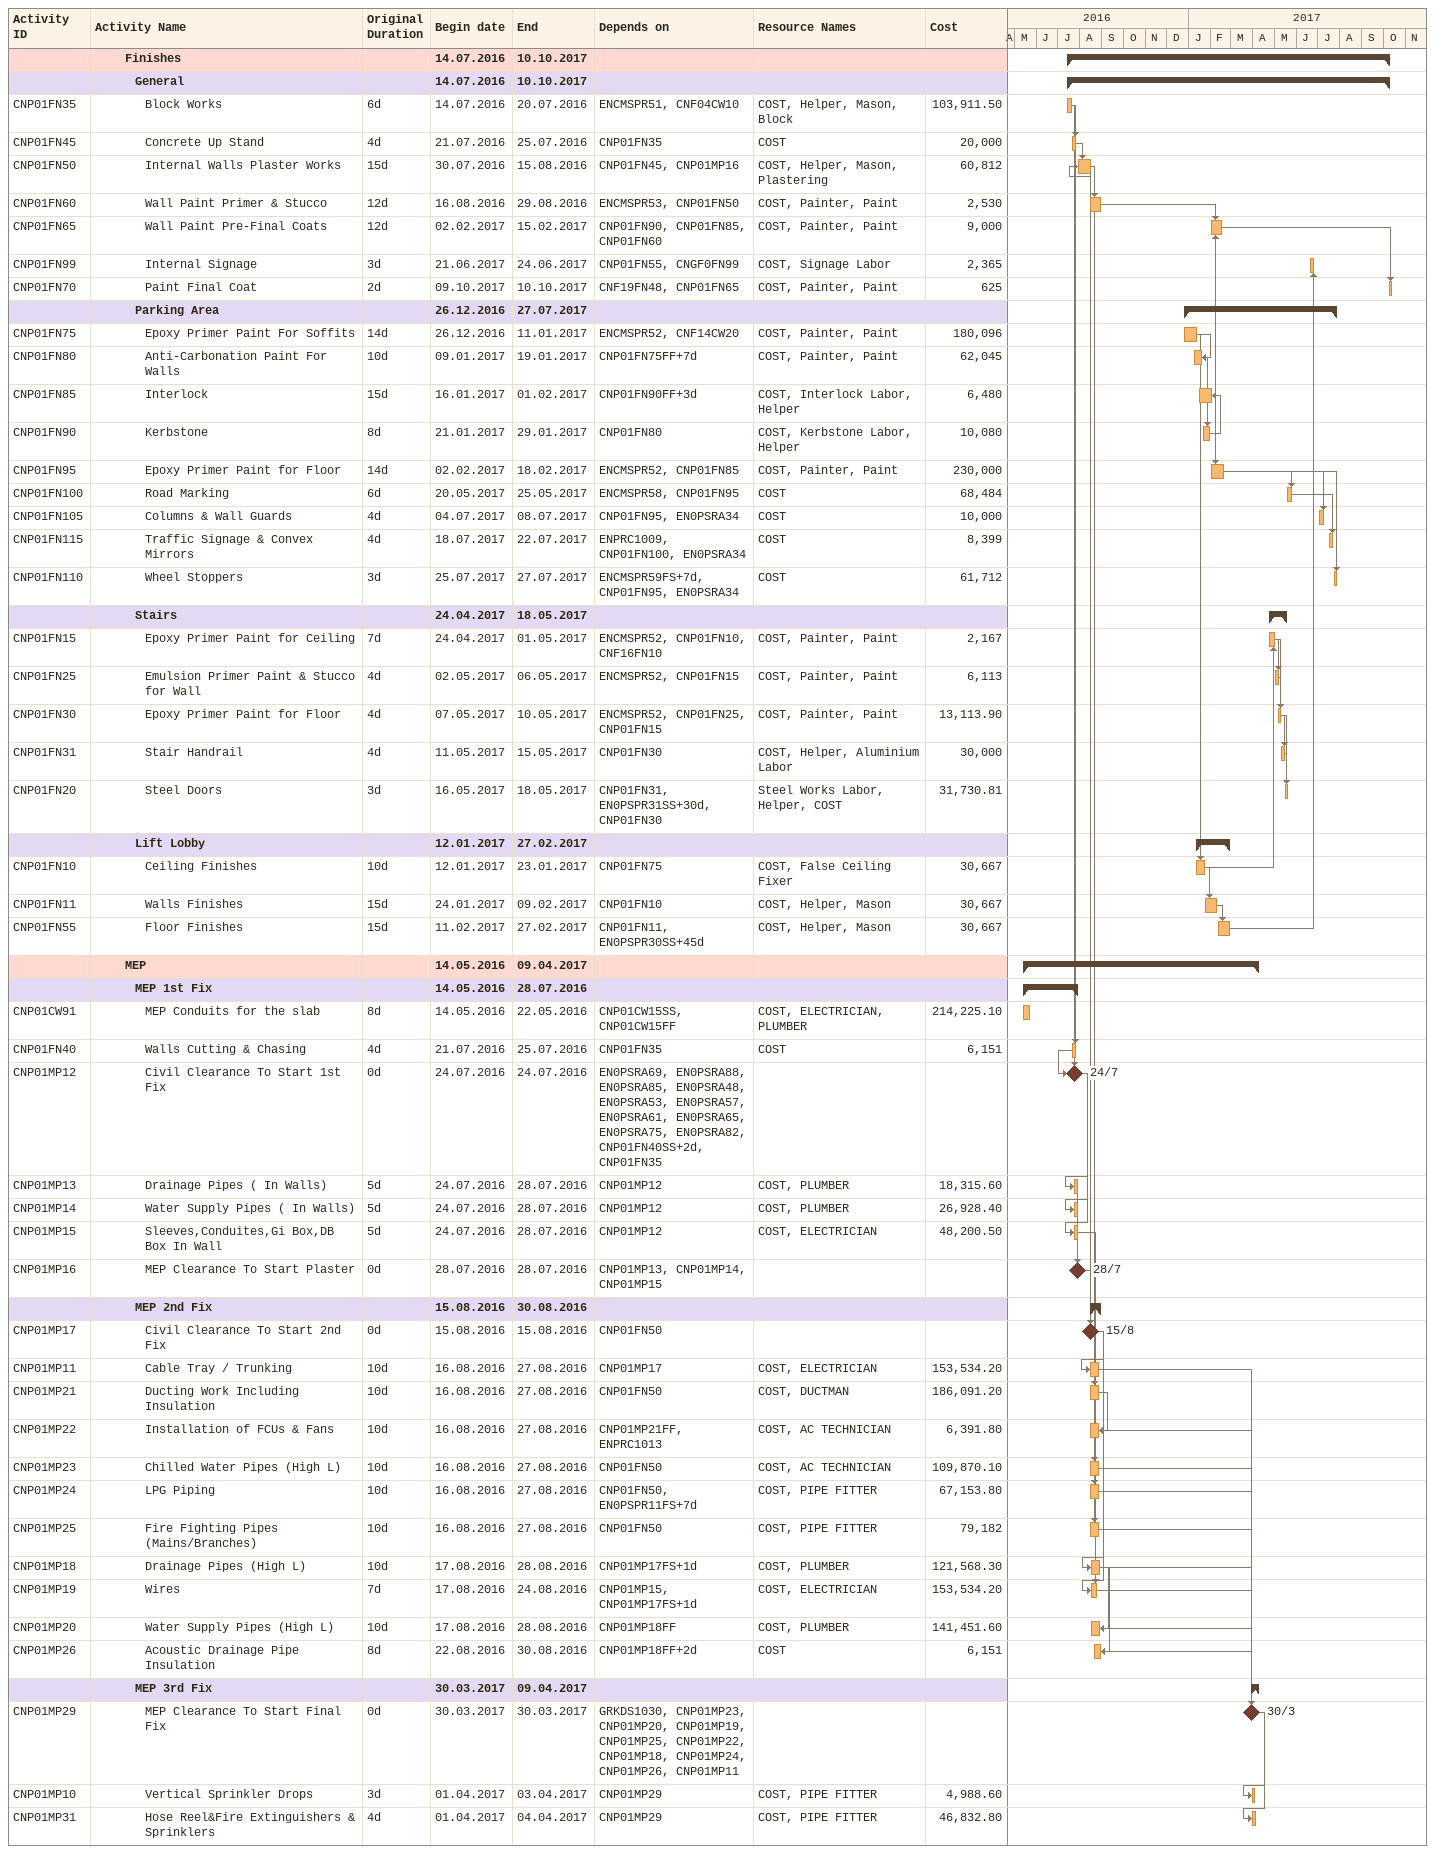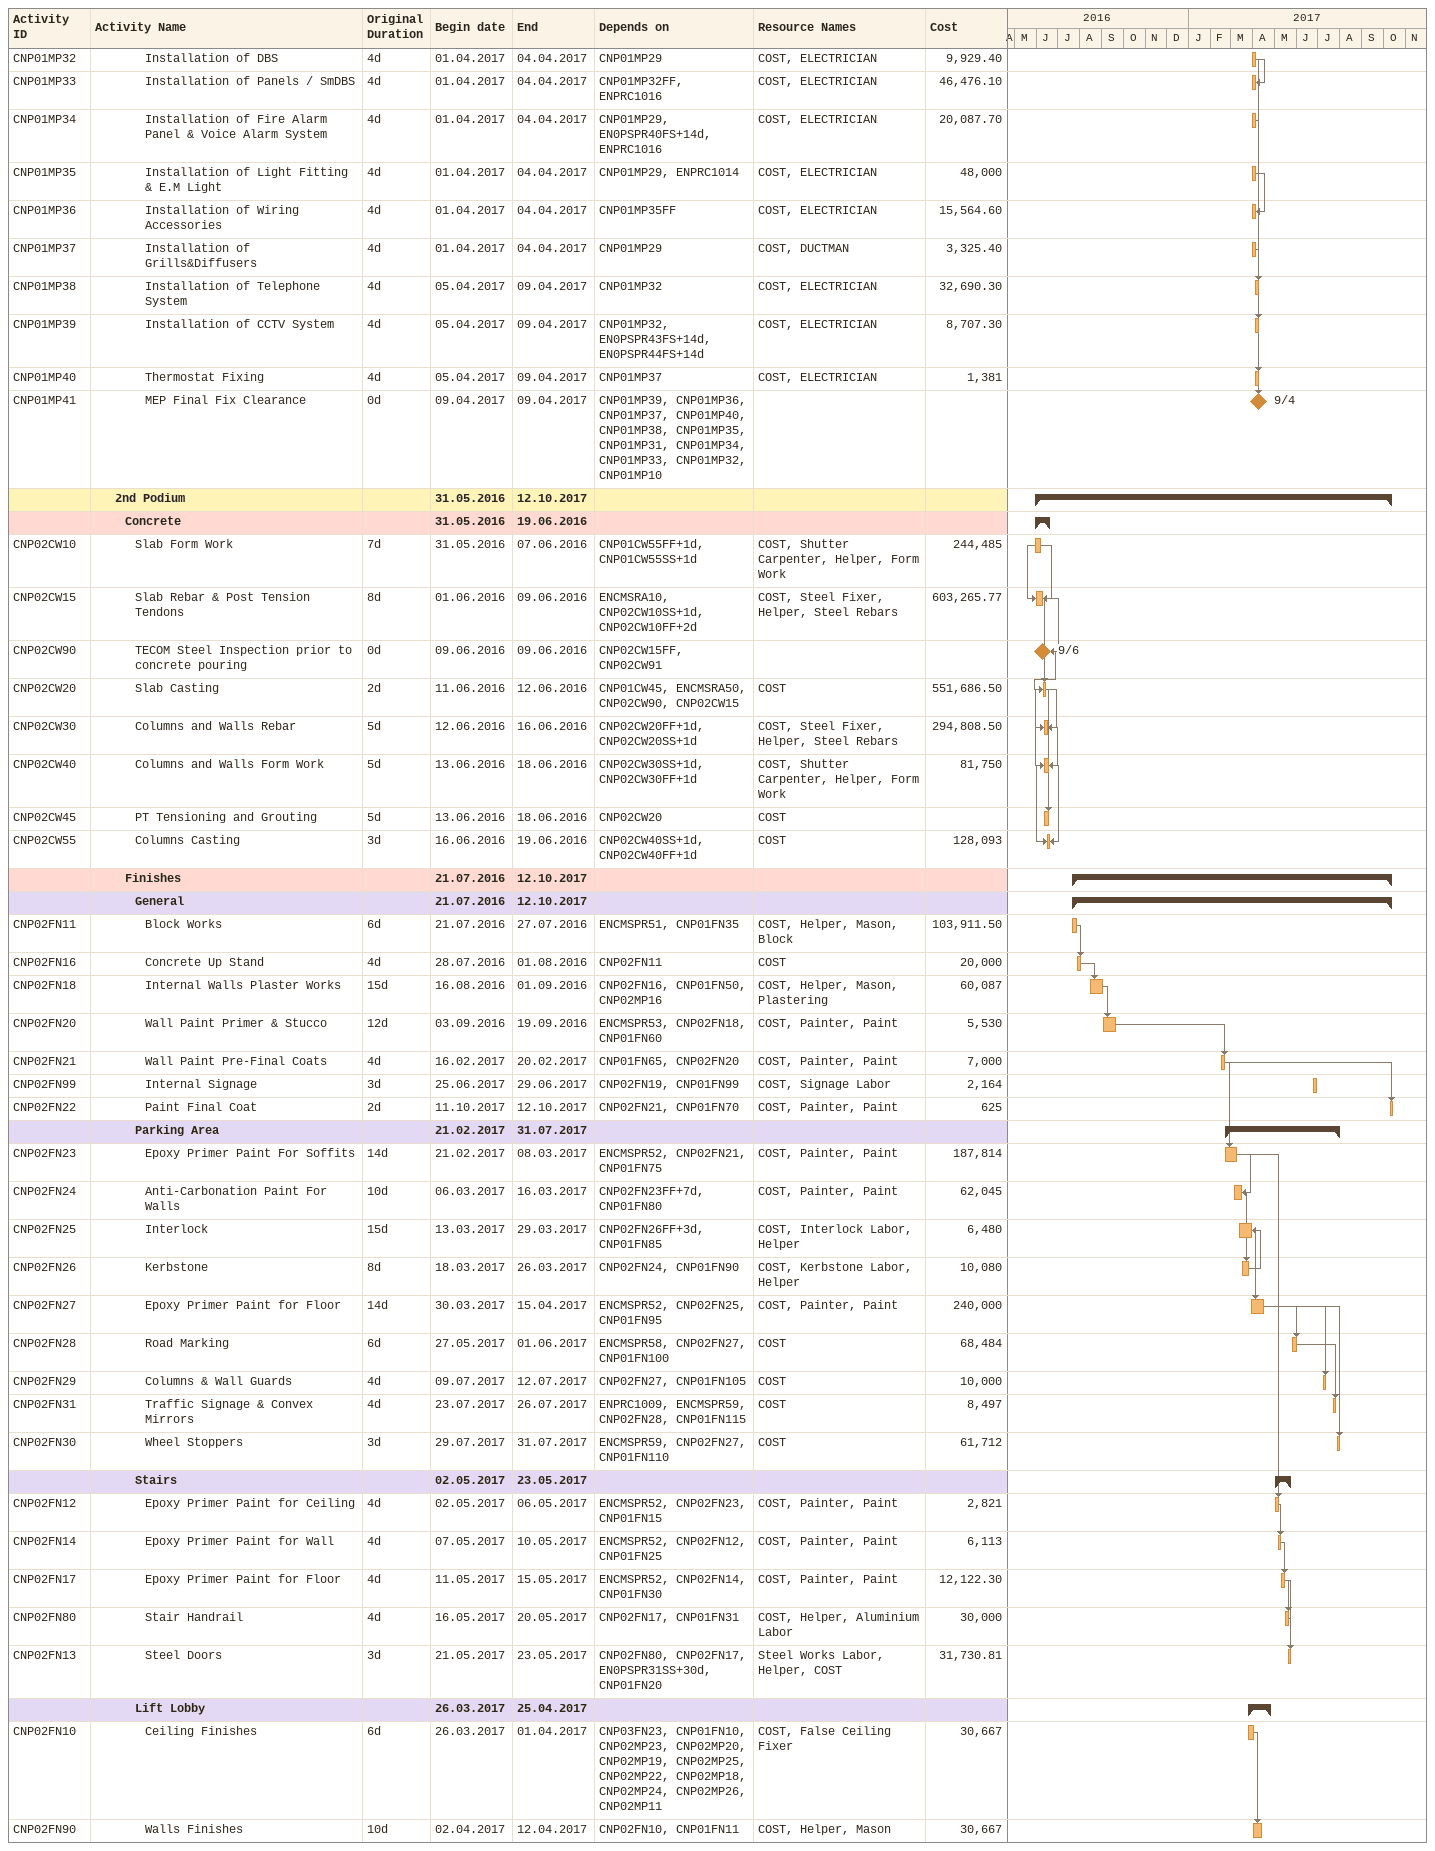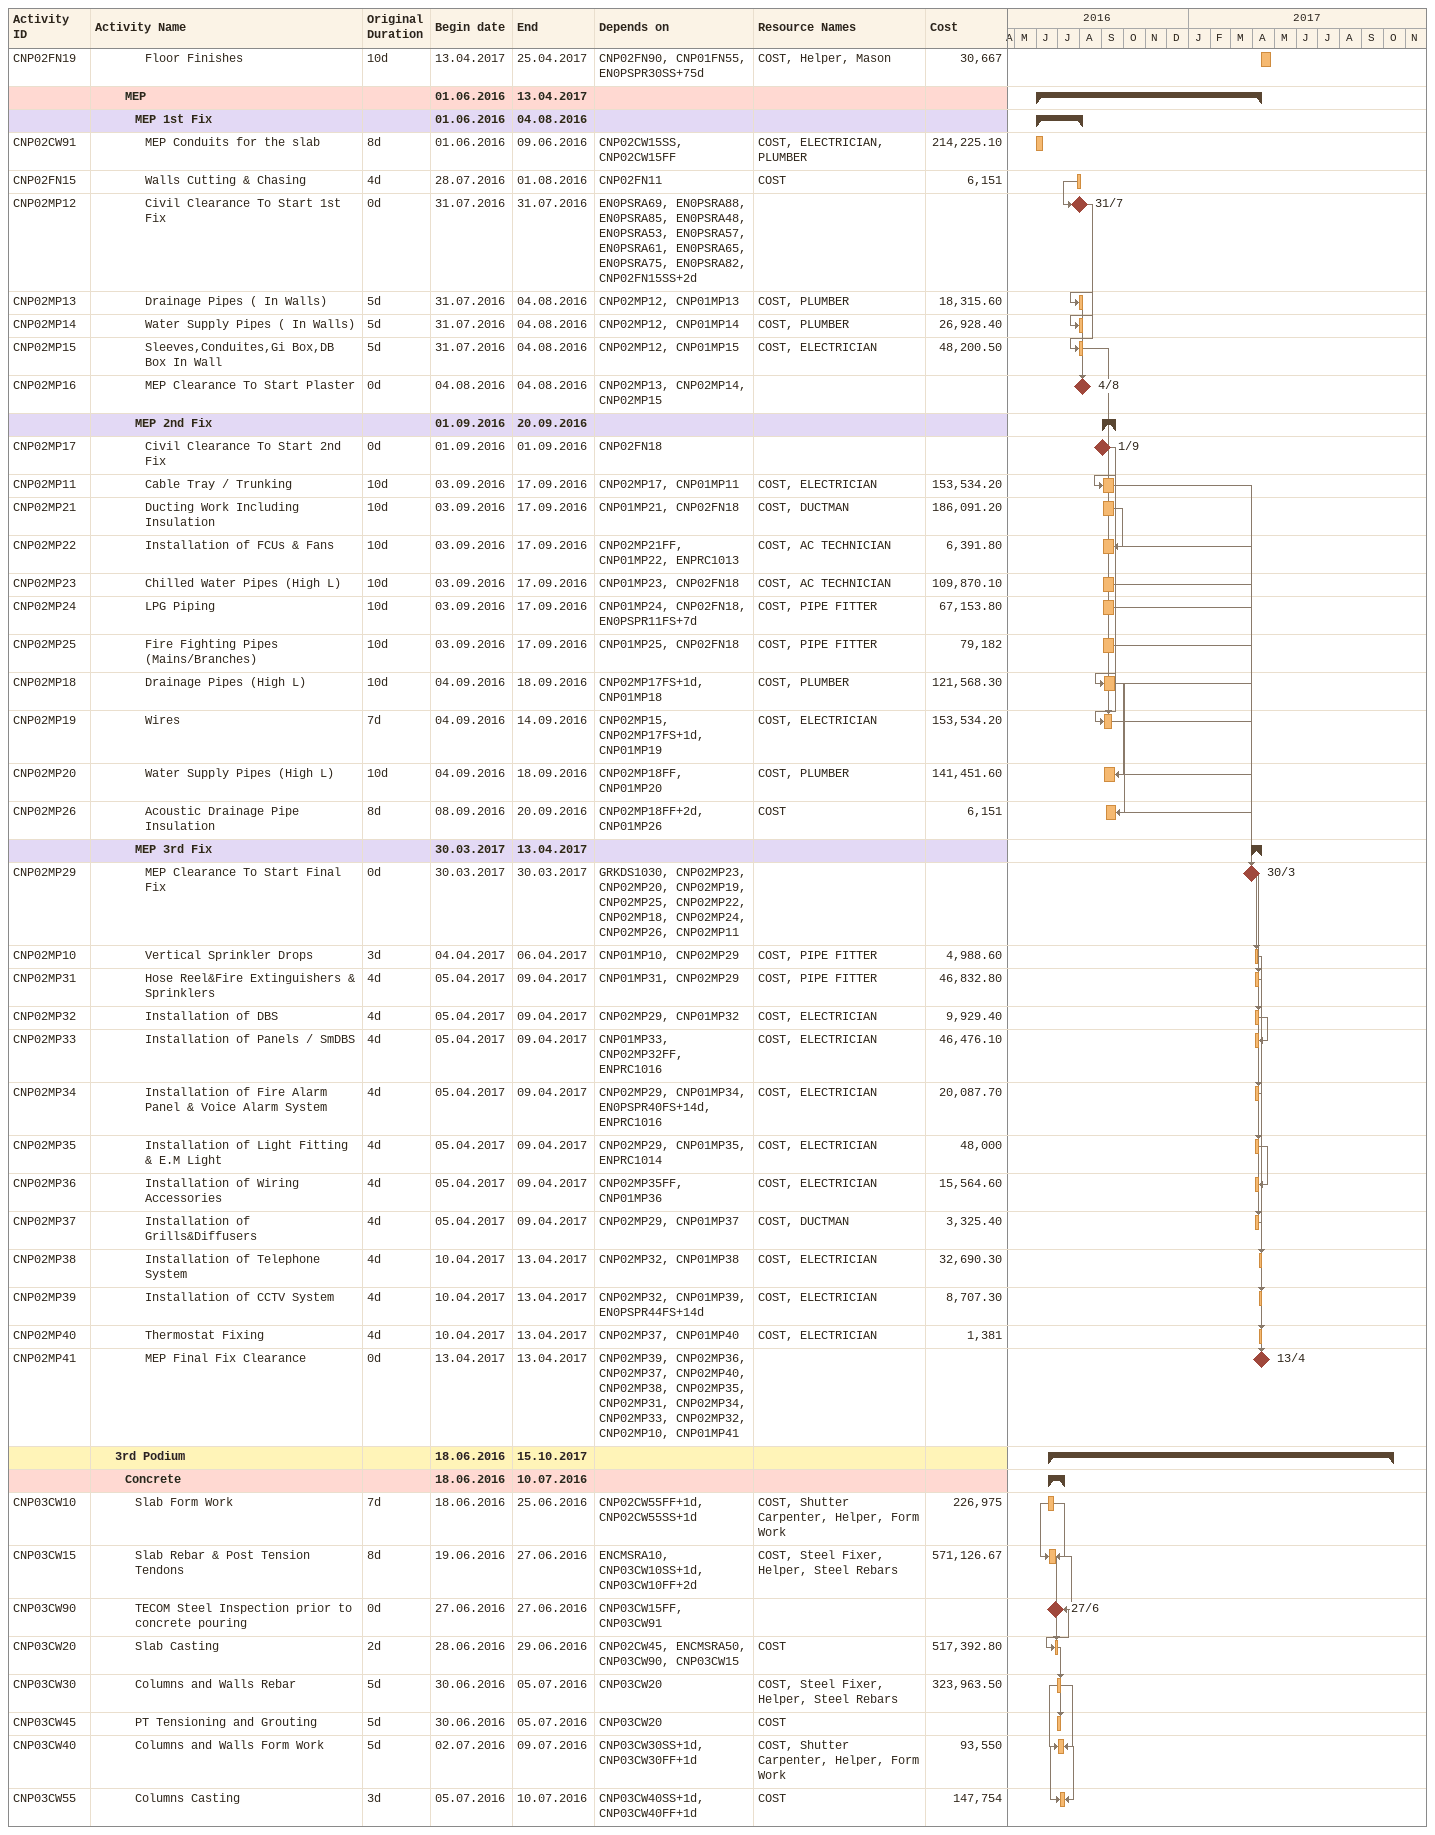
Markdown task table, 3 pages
| ID | Level | Task | Original duration | Start | Finish | Predecessors | Resources | Cost |
|---|---|---|---|---|---|---|---|---|
|  | 4 | **Finishes** |  | 2016-07-14 | 2017-10-10 |  |  |  |
|  | 5 | **General** |  | 2016-07-14 | 2017-10-10 |  |  |  |
| CNP01FN35 | 6 | Block Works | 6d | 2016-07-14 | 2016-07-20 | ENCMSPR51, CNF04CW10 | COST, Helper, Mason, Block | 103911.50 |
| CNP01FN45 | 6 | Concrete Up Stand | 4d | 2016-07-21 | 2016-07-25 | CNP01FN35 | COST | 20000 |
| CNP01FN50 | 6 | Internal Walls Plaster Works | 15d | 2016-07-30 | 2016-08-15 | CNP01FN45, CNP01MP16 | COST, Helper, Mason, Plastering | 60812 |
| CNP01FN60 | 6 | Wall Paint Primer & Stucco | 12d | 2016-08-16 | 2016-08-29 | ENCMSPR53, CNP01FN50 | COST, Painter, Paint | 2530 |
| CNP01FN65 | 6 | Wall Paint Pre-Final Coats | 12d | 2017-02-02 | 2017-02-15 | CNP01FN90, CNP01FN85, CNP01FN60 | COST, Painter, Paint | 9000 |
| CNP01FN99 | 6 | Internal Signage | 3d | 2017-06-21 | 2017-06-24 | CNP01FN55, CNGF0FN99 | COST, Signage Labor | 2365 |
| CNP01FN70 | 6 | Paint Final Coat | 2d | 2017-10-09 | 2017-10-10 | CNF19FN48, CNP01FN65 | COST, Painter, Paint | 625 |
|  | 5 | **Parking Area** |  | 2016-12-26 | 2017-07-27 |  |  |  |
| CNP01FN75 | 6 | Epoxy Primer Paint For Soffits | 14d | 2016-12-26 | 2017-01-11 | ENCMSPR52, CNF14CW20 | COST, Painter, Paint | 180096 |
| CNP01FN80 | 6 | Anti-Carbonation Paint For Walls | 10d | 2017-01-09 | 2017-01-19 | CNP01FN75FF+7d | COST, Painter, Paint | 62045 |
| CNP01FN85 | 6 | Interlock | 15d | 2017-01-16 | 2017-02-01 | CNP01FN90FF+3d | COST, Interlock Labor, Helper | 6480 |
| CNP01FN90 | 6 | Kerbstone | 8d | 2017-01-21 | 2017-01-29 | CNP01FN80 | COST, Kerbstone Labor, Helper | 10080 |
| CNP01FN95 | 6 | Epoxy Primer Paint for Floor | 14d | 2017-02-02 | 2017-02-18 | ENCMSPR52, CNP01FN85 | COST, Painter, Paint | 230000 |
| CNP01FN100 | 6 | Road Marking | 6d | 2017-05-20 | 2017-05-25 | ENCMSPR58, CNP01FN95 | COST | 68484 |
| CNP01FN105 | 6 | Columns & Wall Guards | 4d | 2017-07-04 | 2017-07-08 | CNP01FN95, EN0PSRA34 | COST | 10000 |
| CNP01FN115 | 6 | Traffic Signage & Convex Mirrors | 4d | 2017-07-18 | 2017-07-22 | ENPRC1009, CNP01FN100, EN0PSRA34 | COST | 8399 |
| CNP01FN110 | 6 | Wheel Stoppers | 3d | 2017-07-25 | 2017-07-27 | ENCMSPR59FS+7d, CNP01FN95, EN0PSRA34 | COST | 61712 |
|  | 5 | **Stairs** |  | 2017-04-24 | 2017-05-18 |  |  |  |
| CNP01FN15 | 6 | Epoxy Primer Paint for Ceiling | 7d | 2017-04-24 | 2017-05-01 | ENCMSPR52, CNP01FN10, CNF16FN10 | COST, Painter, Paint | 2167 |
| CNP01FN25 | 6 | Emulsion Primer Paint & Stucco for Wall | 4d | 2017-05-02 | 2017-05-06 | ENCMSPR52, CNP01FN15 | COST, Painter, Paint | 6113 |
| CNP01FN30 | 6 | Epoxy Primer Paint for Floor | 4d | 2017-05-07 | 2017-05-10 | ENCMSPR52, CNP01FN25, CNP01FN15 | COST, Painter, Paint | 13113.90 |
| CNP01FN31 | 6 | Stair Handrail | 4d | 2017-05-11 | 2017-05-15 | CNP01FN30 | COST, Helper, Aluminium Labor | 30000 |
| CNP01FN20 | 6 | Steel Doors | 3d | 2017-05-16 | 2017-05-18 | CNP01FN31, EN0PSPR31SS+30d, CNP01FN30 | Steel Works Labor, Helper, COST | 31730.81 |
|  | 5 | **Lift Lobby** |  | 2017-01-12 | 2017-02-27 |  |  |  |
| CNP01FN10 | 6 | Ceiling Finishes | 10d | 2017-01-12 | 2017-01-23 | CNP01FN75 | COST, False Ceiling Fixer | 30667 |
| CNP01FN11 | 6 | Walls Finishes | 15d | 2017-01-24 | 2017-02-09 | CNP01FN10 | COST, Helper, Mason | 30667 |
| CNP01FN55 | 6 | Floor Finishes | 15d | 2017-02-11 | 2017-02-27 | CNP01FN11, EN0PSPR30SS+45d | COST, Helper, Mason | 30667 |
|  | 4 | **MEP** |  | 2016-05-14 | 2017-04-09 |  |  |  |
|  | 5 | **MEP 1st Fix** |  | 2016-05-14 | 2016-07-28 |  |  |  |
| CNP01CW91 | 6 | MEP Conduits for the slab | 8d | 2016-05-14 | 2016-05-22 | CNP01CW15SS, CNP01CW15FF | COST, ELECTRICIAN, PLUMBER | 214225.10 |
| CNP01FN40 | 6 | Walls Cutting & Chasing | 4d | 2016-07-21 | 2016-07-25 | CNP01FN35 | COST | 6151 |
| CNP01MP12 | 6 | Civil Clearance To Start 1st Fix | 0d | 2016-07-24 | 2016-07-24 | EN0PSRA69, EN0PSRA88, EN0PSRA85, EN0PSRA48, EN0PSRA53, EN0PSRA57, EN0PSRA61, EN0PSRA65, EN0PSRA75, EN0PSRA82, CNP01FN40SS+2d, CNP01FN35 |  |  |
| CNP01MP13 | 6 | Drainage Pipes ( In Walls) | 5d | 2016-07-24 | 2016-07-28 | CNP01MP12 | COST, PLUMBER | 18315.60 |
| CNP01MP14 | 6 | Water Supply Pipes ( In Walls) | 5d | 2016-07-24 | 2016-07-28 | CNP01MP12 | COST, PLUMBER | 26928.40 |
| CNP01MP15 | 6 | Sleeves,Conduites,Gi Box,DB Box In Wall | 5d | 2016-07-24 | 2016-07-28 | CNP01MP12 | COST, ELECTRICIAN | 48200.50 |
| CNP01MP16 | 6 | MEP Clearance To Start Plaster | 0d | 2016-07-28 | 2016-07-28 | CNP01MP13, CNP01MP14, CNP01MP15 |  |  |
|  | 5 | **MEP 2nd Fix** |  | 2016-08-15 | 2016-08-30 |  |  |  |
| CNP01MP17 | 6 | Civil Clearance To Start 2nd Fix | 0d | 2016-08-15 | 2016-08-15 | CNP01FN50 |  |  |
| CNP01MP11 | 6 | Cable Tray / Trunking | 10d | 2016-08-16 | 2016-08-27 | CNP01MP17 | COST, ELECTRICIAN | 153534.20 |
| CNP01MP21 | 6 | Ducting Work Including Insulation | 10d | 2016-08-16 | 2016-08-27 | CNP01FN50 | COST, DUCTMAN | 186091.20 |
| CNP01MP22 | 6 | Installation of FCUs & Fans | 10d | 2016-08-16 | 2016-08-27 | CNP01MP21FF, ENPRC1013 | COST, AC TECHNICIAN | 6391.80 |
| CNP01MP23 | 6 | Chilled Water Pipes (High L) | 10d | 2016-08-16 | 2016-08-27 | CNP01FN50 | COST, AC TECHNICIAN | 109870.10 |
| CNP01MP24 | 6 | LPG Piping | 10d | 2016-08-16 | 2016-08-27 | CNP01FN50, EN0PSPR11FS+7d | COST, PIPE FITTER | 67153.80 |
| CNP01MP25 | 6 | Fire Fighting Pipes (Mains/Branches) | 10d | 2016-08-16 | 2016-08-27 | CNP01FN50 | COST, PIPE FITTER | 79182 |
| CNP01MP18 | 6 | Drainage Pipes (High L) | 10d | 2016-08-17 | 2016-08-28 | CNP01MP17FS+1d | COST, PLUMBER | 121568.30 |
| CNP01MP19 | 6 | Wires | 7d | 2016-08-17 | 2016-08-24 | CNP01MP15, CNP01MP17FS+1d | COST, ELECTRICIAN | 153534.20 |
| CNP01MP20 | 6 | Water Supply Pipes (High L) | 10d | 2016-08-17 | 2016-08-28 | CNP01MP18FF | COST, PLUMBER | 141451.60 |
| CNP01MP26 | 6 | Acoustic Drainage Pipe Insulation | 8d | 2016-08-22 | 2016-08-30 | CNP01MP18FF+2d | COST | 6151 |
|  | 5 | **MEP 3rd Fix** |  | 2017-03-30 | 2017-04-09 |  |  |  |
| CNP01MP29 | 6 | MEP Clearance To Start Final Fix | 0d | 2017-03-30 | 2017-03-30 | GRKDS1030, CNP01MP23, CNP01MP20, CNP01MP19, CNP01MP25, CNP01MP22, CNP01MP18, CNP01MP24, CNP01MP26, CNP01MP11 |  |  |
| CNP01MP10 | 6 | Vertical Sprinkler Drops | 3d | 2017-04-01 | 2017-04-03 | CNP01MP29 | COST, PIPE FITTER | 4988.60 |
| CNP01MP31 | 6 | Hose Reel&Fire Extinguishers & Sprinklers | 4d | 2017-04-01 | 2017-04-04 | CNP01MP29 | COST, PIPE FITTER | 46832.80 |
| CNP01MP32 | 6 | Installation of DBS | 4d | 2017-04-01 | 2017-04-04 | CNP01MP29 | COST, ELECTRICIAN | 9929.40 |
| CNP01MP33 | 6 | Installation of Panels / SmDBS | 4d | 2017-04-01 | 2017-04-04 | CNP01MP32FF, ENPRC1016 | COST, ELECTRICIAN | 46476.10 |
| CNP01MP34 | 6 | Installation of Fire Alarm Panel & Voice Alarm System | 4d | 2017-04-01 | 2017-04-04 | CNP01MP29, EN0PSPR40FS+14d, ENPRC1016 | COST, ELECTRICIAN | 20087.70 |
| CNP01MP35 | 6 | Installation of Light Fitting & E.M Light | 4d | 2017-04-01 | 2017-04-04 | CNP01MP29, ENPRC1014 | COST, ELECTRICIAN | 48000 |
| CNP01MP36 | 6 | Installation of Wiring Accessories | 4d | 2017-04-01 | 2017-04-04 | CNP01MP35FF | COST, ELECTRICIAN | 15564.60 |
| CNP01MP37 | 6 | Installation of Grills&Diffusers | 4d | 2017-04-01 | 2017-04-04 | CNP01MP29 | COST, DUCTMAN | 3325.40 |
| CNP01MP38 | 6 | Installation of Telephone System | 4d | 2017-04-05 | 2017-04-09 | CNP01MP32 | COST, ELECTRICIAN | 32690.30 |
| CNP01MP39 | 6 | Installation of CCTV System | 4d | 2017-04-05 | 2017-04-09 | CNP01MP32, EN0PSPR43FS+14d, EN0PSPR44FS+14d | COST, ELECTRICIAN | 8707.30 |
| CNP01MP40 | 6 | Thermostat Fixing | 4d | 2017-04-05 | 2017-04-09 | CNP01MP37 | COST, ELECTRICIAN | 1381 |
| CNP01MP41 | 6 | MEP Final Fix Clearance | 0d | 2017-04-09 | 2017-04-09 | CNP01MP39, CNP01MP36, CNP01MP37, CNP01MP40, CNP01MP38, CNP01MP35, CNP01MP31, CNP01MP34, CNP01MP33, CNP01MP32, CNP01MP10 |  |  |
|  | 3 | **2nd Podium** |  | 2016-05-31 | 2017-10-12 |  |  |  |
|  | 4 | **Concrete** |  | 2016-05-31 | 2016-06-19 |  |  |  |
| CNP02CW10 | 5 | Slab Form Work | 7d | 2016-05-31 | 2016-06-07 | CNP01CW55FF+1d, CNP01CW55SS+1d | COST, Shutter Carpenter, Helper, Form Work | 244485 |
| CNP02CW15 | 5 | Slab Rebar & Post Tension Tendons | 8d | 2016-06-01 | 2016-06-09 | ENCMSRA10, CNP02CW10SS+1d, CNP02CW10FF+2d | COST, Steel Fixer, Helper, Steel Rebars | 603265.77 |
| CNP02CW90 | 5 | TECOM Steel Inspection prior to concrete pouring | 0d | 2016-06-09 | 2016-06-09 | CNP02CW15FF, CNP02CW91 |  |  |
| CNP02CW20 | 5 | Slab Casting | 2d | 2016-06-11 | 2016-06-12 | CNP01CW45, ENCMSRA50, CNP02CW90, CNP02CW15 | COST | 551686.50 |
| CNP02CW30 | 5 | Columns and Walls Rebar | 5d | 2016-06-12 | 2016-06-16 | CNP02CW20FF+1d, CNP02CW20SS+1d | COST, Steel Fixer, Helper, Steel Rebars | 294808.50 |
| CNP02CW40 | 5 | Columns and Walls Form Work | 5d | 2016-06-13 | 2016-06-18 | CNP02CW30SS+1d, CNP02CW30FF+1d | COST, Shutter Carpenter, Helper, Form Work | 81750 |
| CNP02CW45 | 5 | PT Tensioning and Grouting | 5d | 2016-06-13 | 2016-06-18 | CNP02CW20 | COST |  |
| CNP02CW55 | 5 | Columns Casting | 3d | 2016-06-16 | 2016-06-19 | CNP02CW40SS+1d, CNP02CW40FF+1d | COST | 128093 |
|  | 4 | **Finishes** |  | 2016-07-21 | 2017-10-12 |  |  |  |
|  | 5 | **General** |  | 2016-07-21 | 2017-10-12 |  |  |  |
| CNP02FN11 | 6 | Block Works | 6d | 2016-07-21 | 2016-07-27 | ENCMSPR51, CNP01FN35 | COST, Helper, Mason, Block | 103911.50 |
| CNP02FN16 | 6 | Concrete Up Stand | 4d | 2016-07-28 | 2016-08-01 | CNP02FN11 | COST | 20000 |
| CNP02FN18 | 6 | Internal Walls Plaster Works | 15d | 2016-08-16 | 2016-09-01 | CNP02FN16, CNP01FN50, CNP02MP16 | COST, Helper, Mason, Plastering | 60087 |
| CNP02FN20 | 6 | Wall Paint Primer & Stucco | 12d | 2016-09-03 | 2016-09-19 | ENCMSPR53, CNP02FN18, CNP01FN60 | COST, Painter, Paint | 5530 |
| CNP02FN21 | 6 | Wall Paint Pre-Final Coats | 4d | 2017-02-16 | 2017-02-20 | CNP01FN65, CNP02FN20 | COST, Painter, Paint | 7000 |
| CNP02FN99 | 6 | Internal Signage | 3d | 2017-06-25 | 2017-06-29 | CNP02FN19, CNP01FN99 | COST, Signage Labor | 2164 |
| CNP02FN22 | 6 | Paint Final Coat | 2d | 2017-10-11 | 2017-10-12 | CNP02FN21, CNP01FN70 | COST, Painter, Paint | 625 |
|  | 5 | **Parking Area** |  | 2017-02-21 | 2017-07-31 |  |  |  |
| CNP02FN23 | 6 | Epoxy Primer Paint For Soffits | 14d | 2017-02-21 | 2017-03-08 | ENCMSPR52, CNP02FN21, CNP01FN75 | COST, Painter, Paint | 187814 |
| CNP02FN24 | 6 | Anti-Carbonation Paint For Walls | 10d | 2017-03-06 | 2017-03-16 | CNP02FN23FF+7d, CNP01FN80 | COST, Painter, Paint | 62045 |
| CNP02FN25 | 6 | Interlock | 15d | 2017-03-13 | 2017-03-29 | CNP02FN26FF+3d, CNP01FN85 | COST, Interlock Labor, Helper | 6480 |
| CNP02FN26 | 6 | Kerbstone | 8d | 2017-03-18 | 2017-03-26 | CNP02FN24, CNP01FN90 | COST, Kerbstone Labor, Helper | 10080 |
| CNP02FN27 | 6 | Epoxy Primer Paint for Floor | 14d | 2017-03-30 | 2017-04-15 | ENCMSPR52, CNP02FN25, CNP01FN95 | COST, Painter, Paint | 240000 |
| CNP02FN28 | 6 | Road Marking | 6d | 2017-05-27 | 2017-06-01 | ENCMSPR58, CNP02FN27, CNP01FN100 | COST | 68484 |
| CNP02FN29 | 6 | Columns & Wall Guards | 4d | 2017-07-09 | 2017-07-12 | CNP02FN27, CNP01FN105 | COST | 10000 |
| CNP02FN31 | 6 | Traffic Signage & Convex Mirrors | 4d | 2017-07-23 | 2017-07-26 | ENPRC1009, ENCMSPR59, CNP02FN28, CNP01FN115 | COST | 8497 |
| CNP02FN30 | 6 | Wheel Stoppers | 3d | 2017-07-29 | 2017-07-31 | ENCMSPR59, CNP02FN27, CNP01FN110 | COST | 61712 |
|  | 5 | **Stairs** |  | 2017-05-02 | 2017-05-23 |  |  |  |
| CNP02FN12 | 6 | Epoxy Primer Paint for Ceiling | 4d | 2017-05-02 | 2017-05-06 | ENCMSPR52, CNP02FN23, CNP01FN15 | COST, Painter, Paint | 2821 |
| CNP02FN14 | 6 | Epoxy Primer Paint for Wall | 4d | 2017-05-07 | 2017-05-10 | ENCMSPR52, CNP02FN12, CNP01FN25 | COST, Painter, Paint | 6113 |
| CNP02FN17 | 6 | Epoxy Primer Paint for Floor | 4d | 2017-05-11 | 2017-05-15 | ENCMSPR52, CNP02FN14, CNP01FN30 | COST, Painter, Paint | 12122.30 |
| CNP02FN80 | 6 | Stair Handrail | 4d | 2017-05-16 | 2017-05-20 | CNP02FN17, CNP01FN31 | COST, Helper, Aluminium Labor | 30000 |
| CNP02FN13 | 6 | Steel Doors | 3d | 2017-05-21 | 2017-05-23 | CNP02FN80, CNP02FN17, EN0PSPR31SS+30d, CNP01FN20 | Steel Works Labor, Helper, COST | 31730.81 |
|  | 5 | **Lift Lobby** |  | 2017-03-26 | 2017-04-25 |  |  |  |
| CNP02FN10 | 6 | Ceiling Finishes | 6d | 2017-03-26 | 2017-04-01 | CNP03FN23, CNP01FN10, CNP02MP23, CNP02MP20, CNP02MP19, CNP02MP25, CNP02MP22, CNP02MP18, CNP02MP24, CNP02MP26, CNP02MP11 | COST, False Ceiling Fixer | 30667 |
| CNP02FN90 | 6 | Walls Finishes | 10d | 2017-04-02 | 2017-04-12 | CNP02FN10, CNP01FN11 | COST, Helper, Mason | 30667 |
| CNP02FN19 | 6 | Floor Finishes | 10d | 2017-04-13 | 2017-04-25 | CNP02FN90, CNP01FN55, EN0PSPR30SS+75d | COST, Helper, Mason | 30667 |
|  | 4 | **MEP** |  | 2016-06-01 | 2017-04-13 |  |  |  |
|  | 5 | **MEP 1st Fix** |  | 2016-06-01 | 2016-08-04 |  |  |  |
| CNP02CW91 | 6 | MEP Conduits for the slab | 8d | 2016-06-01 | 2016-06-09 | CNP02CW15SS, CNP02CW15FF | COST, ELECTRICIAN, PLUMBER | 214225.10 |
| CNP02FN15 | 6 | Walls Cutting & Chasing | 4d | 2016-07-28 | 2016-08-01 | CNP02FN11 | COST | 6151 |
| CNP02MP12 | 6 | Civil Clearance To Start 1st Fix | 0d | 2016-07-31 | 2016-07-31 | EN0PSRA69, EN0PSRA88, EN0PSRA85, EN0PSRA48, EN0PSRA53, EN0PSRA57, EN0PSRA61, EN0PSRA65, EN0PSRA75, EN0PSRA82, CNP02FN15SS+2d |  |  |
| CNP02MP13 | 6 | Drainage Pipes ( In Walls) | 5d | 2016-07-31 | 2016-08-04 | CNP02MP12, CNP01MP13 | COST, PLUMBER | 18315.60 |
| CNP02MP14 | 6 | Water Supply Pipes ( In Walls) | 5d | 2016-07-31 | 2016-08-04 | CNP02MP12, CNP01MP14 | COST, PLUMBER | 26928.40 |
| CNP02MP15 | 6 | Sleeves,Conduites,Gi Box,DB Box In Wall | 5d | 2016-07-31 | 2016-08-04 | CNP02MP12, CNP01MP15 | COST, ELECTRICIAN | 48200.50 |
| CNP02MP16 | 6 | MEP Clearance To Start Plaster | 0d | 2016-08-04 | 2016-08-04 | CNP02MP13, CNP02MP14, CNP02MP15 |  |  |
|  | 5 | **MEP 2nd Fix** |  | 2016-09-01 | 2016-09-20 |  |  |  |
| CNP02MP17 | 6 | Civil Clearance To Start 2nd Fix | 0d | 2016-09-01 | 2016-09-01 | CNP02FN18 |  |  |
| CNP02MP11 | 6 | Cable Tray / Trunking | 10d | 2016-09-03 | 2016-09-17 | CNP02MP17, CNP01MP11 | COST, ELECTRICIAN | 153534.20 |
| CNP02MP21 | 6 | Ducting Work Including Insulation | 10d | 2016-09-03 | 2016-09-17 | CNP01MP21, CNP02FN18 | COST, DUCTMAN | 186091.20 |
| CNP02MP22 | 6 | Installation of FCUs & Fans | 10d | 2016-09-03 | 2016-09-17 | CNP02MP21FF, CNP01MP22, ENPRC1013 | COST, AC TECHNICIAN | 6391.80 |
| CNP02MP23 | 6 | Chilled Water Pipes (High L) | 10d | 2016-09-03 | 2016-09-17 | CNP01MP23, CNP02FN18 | COST, AC TECHNICIAN | 109870.10 |
| CNP02MP24 | 6 | LPG Piping | 10d | 2016-09-03 | 2016-09-17 | CNP01MP24, CNP02FN18, EN0PSPR11FS+7d | COST, PIPE FITTER | 67153.80 |
| CNP02MP25 | 6 | Fire Fighting Pipes (Mains/Branches) | 10d | 2016-09-03 | 2016-09-17 | CNP01MP25, CNP02FN18 | COST, PIPE FITTER | 79182 |
| CNP02MP18 | 6 | Drainage Pipes (High L) | 10d | 2016-09-04 | 2016-09-18 | CNP02MP17FS+1d, CNP01MP18 | COST, PLUMBER | 121568.30 |
| CNP02MP19 | 6 | Wires | 7d | 2016-09-04 | 2016-09-14 | CNP02MP15, CNP02MP17FS+1d, CNP01MP19 | COST, ELECTRICIAN | 153534.20 |
| CNP02MP20 | 6 | Water Supply Pipes (High L) | 10d | 2016-09-04 | 2016-09-18 | CNP02MP18FF, CNP01MP20 | COST, PLUMBER | 141451.60 |
| CNP02MP26 | 6 | Acoustic Drainage Pipe Insulation | 8d | 2016-09-08 | 2016-09-20 | CNP02MP18FF+2d, CNP01MP26 | COST | 6151 |
|  | 5 | **MEP 3rd Fix** |  | 2017-03-30 | 2017-04-13 |  |  |  |
| CNP02MP29 | 6 | MEP Clearance To Start Final Fix | 0d | 2017-03-30 | 2017-03-30 | GRKDS1030, CNP02MP23, CNP02MP20, CNP02MP19, CNP02MP25, CNP02MP22, CNP02MP18, CNP02MP24, CNP02MP26, CNP02MP11 |  |  |
| CNP02MP10 | 6 | Vertical Sprinkler Drops | 3d | 2017-04-04 | 2017-04-06 | CNP01MP10, CNP02MP29 | COST, PIPE FITTER | 4988.60 |
| CNP02MP31 | 6 | Hose Reel&Fire Extinguishers & Sprinklers | 4d | 2017-04-05 | 2017-04-09 | CNP01MP31, CNP02MP29 | COST, PIPE FITTER | 46832.80 |
| CNP02MP32 | 6 | Installation of DBS | 4d | 2017-04-05 | 2017-04-09 | CNP02MP29, CNP01MP32 | COST, ELECTRICIAN | 9929.40 |
| CNP02MP33 | 6 | Installation of Panels / SmDBS | 4d | 2017-04-05 | 2017-04-09 | CNP01MP33, CNP02MP32FF, ENPRC1016 | COST, ELECTRICIAN | 46476.10 |
| CNP02MP34 | 6 | Installation of Fire Alarm Panel & Voice Alarm System | 4d | 2017-04-05 | 2017-04-09 | CNP02MP29, CNP01MP34, EN0PSPR40FS+14d, ENPRC1016 | COST, ELECTRICIAN | 20087.70 |
| CNP02MP35 | 6 | Installation of Light Fitting & E.M Light | 4d | 2017-04-05 | 2017-04-09 | CNP02MP29, CNP01MP35, ENPRC1014 | COST, ELECTRICIAN | 48000 |
| CNP02MP36 | 6 | Installation of Wiring Accessories | 4d | 2017-04-05 | 2017-04-09 | CNP02MP35FF, CNP01MP36 | COST, ELECTRICIAN | 15564.60 |
| CNP02MP37 | 6 | Installation of Grills&Diffusers | 4d | 2017-04-05 | 2017-04-09 | CNP02MP29, CNP01MP37 | COST, DUCTMAN | 3325.40 |
| CNP02MP38 | 6 | Installation of Telephone System | 4d | 2017-04-10 | 2017-04-13 | CNP02MP32, CNP01MP38 | COST, ELECTRICIAN | 32690.30 |
| CNP02MP39 | 6 | Installation of CCTV System | 4d | 2017-04-10 | 2017-04-13 | CNP02MP32, CNP01MP39, EN0PSPR44FS+14d | COST, ELECTRICIAN | 8707.30 |
| CNP02MP40 | 6 | Thermostat Fixing | 4d | 2017-04-10 | 2017-04-13 | CNP02MP37, CNP01MP40 | COST, ELECTRICIAN | 1381 |
| CNP02MP41 | 6 | MEP Final Fix Clearance | 0d | 2017-04-13 | 2017-04-13 | CNP02MP39, CNP02MP36, CNP02MP37, CNP02MP40, CNP02MP38, CNP02MP35, CNP02MP31, CNP02MP34, CNP02MP33, CNP02MP32, CNP02MP10, CNP01MP41 |  |  |
|  | 3 | **3rd Podium** |  | 2016-06-18 | 2017-10-15 |  |  |  |
|  | 4 | **Concrete** |  | 2016-06-18 | 2016-07-10 |  |  |  |
| CNP03CW10 | 5 | Slab Form Work | 7d | 2016-06-18 | 2016-06-25 | CNP02CW55FF+1d, CNP02CW55SS+1d | COST, Shutter Carpenter, Helper, Form Work | 226975 |
| CNP03CW15 | 5 | Slab Rebar & Post Tension Tendons | 8d | 2016-06-19 | 2016-06-27 | ENCMSRA10, CNP03CW10SS+1d, CNP03CW10FF+2d | COST, Steel Fixer, Helper, Steel Rebars | 571126.67 |
| CNP03CW90 | 5 | TECOM Steel Inspection prior to concrete pouring | 0d | 2016-06-27 | 2016-06-27 | CNP03CW15FF, CNP03CW91 |  |  |
| CNP03CW20 | 5 | Slab Casting | 2d | 2016-06-28 | 2016-06-29 | CNP02CW45, ENCMSRA50, CNP03CW90, CNP03CW15 | COST | 517392.80 |
| CNP03CW30 | 5 | Columns and Walls Rebar | 5d | 2016-06-30 | 2016-07-05 | CNP03CW20 | COST, Steel Fixer, Helper, Steel Rebars | 323963.50 |
| CNP03CW45 | 5 | PT Tensioning and Grouting | 5d | 2016-06-30 | 2016-07-05 | CNP03CW20 | COST |  |
| CNP03CW40 | 5 | Columns and Walls Form Work | 5d | 2016-07-02 | 2016-07-09 | CNP03CW30SS+1d, CNP03CW30FF+1d | COST, Shutter Carpenter, Helper, Form Work | 93550 |
| CNP03CW55 | 5 | Columns Casting | 3d | 2016-07-05 | 2016-07-10 | CNP03CW40SS+1d, CNP03CW40FF+1d | COST | 147754 |
